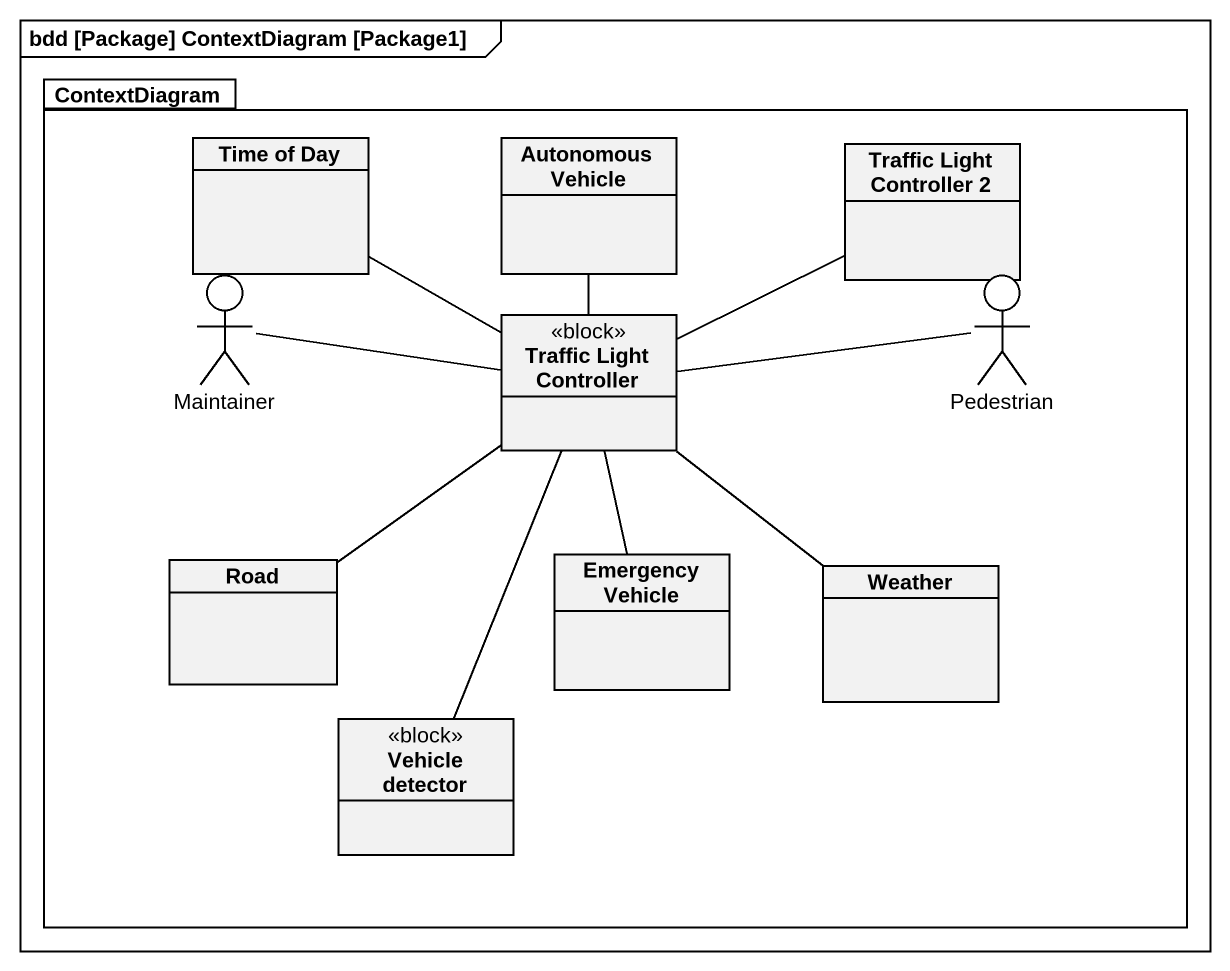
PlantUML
@startuml
mainframe bdd [Package] ContextDiagram [Package1]
allowmixing
hide circle
hide empty members
package ContextDiagram {
  class "Time of Day" as Time_of_Day
  class "Autonomous Vehicle" as Autonomous_Vehicle
  class "Traffic Light Controller 2" as Traffic_Light_Controller_2
  actor Maintainer
  actor Pedestrian
  class "Traffic Light Controller" as Traffic_Light_Controller <<block>>
  class Road
  class "Emergency Vehicle" as Emergency_Vehicle
  class Weather
  class "Vehicle detector" as Vehicle_detector <<block>>
}
Time_of_Day -right- Traffic_Light_Controller
Maintainer -right- Traffic_Light_Controller
Traffic_Light_Controller -up- Autonomous_Vehicle
Traffic_Light_Controller -right- Traffic_Light_Controller_2
Traffic_Light_Controller -right- Pedestrian
Traffic_Light_Controller -- Road
Traffic_Light_Controller -- Emergency_Vehicle
Traffic_Light_Controller -- Weather
Traffic_Light_Controller -- Vehicle_detector
@enduml
